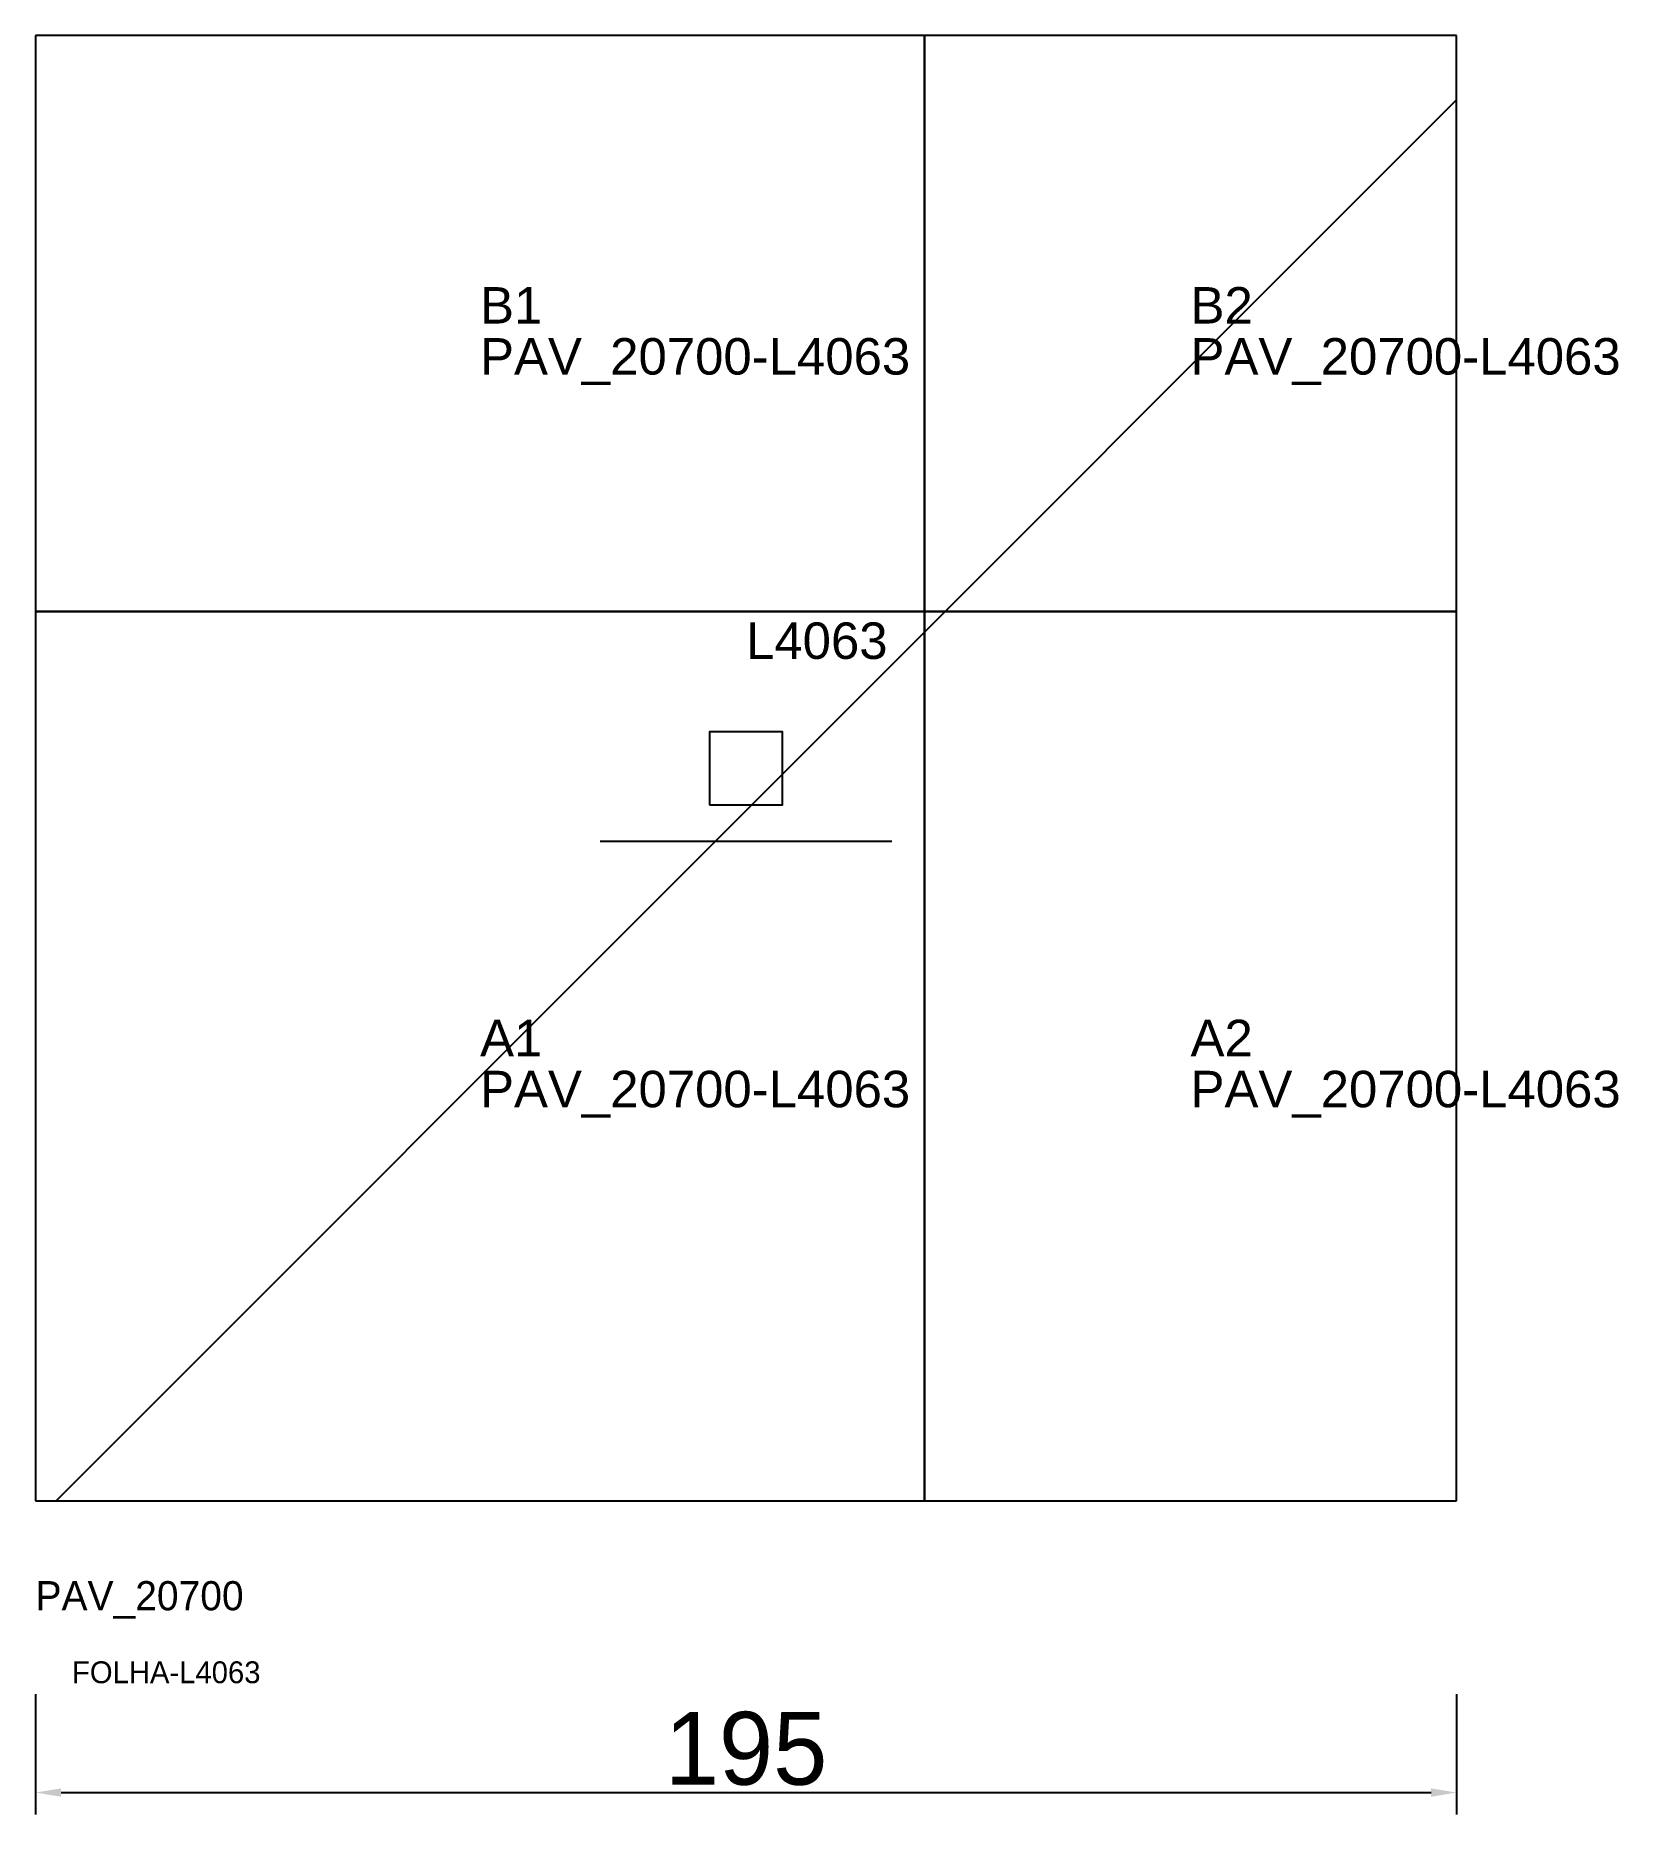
# Model space of a CAD drawing. Header units: metres. Extents: x 222 to 439, y -42 to 202.
import ezdxf

# ---------------------------------------------------------------- set-up
doc = ezdxf.new("R2010")
doc.units = ezdxf.units.M
for name, color, linetype in [('3', 3, 'CONTINUOUS'), ('AUX00', 7, 'CONTINUOUS'), ('COTA', 241, 'CONTINUOUS'), ('FOLHA', 255, 'CONTINUOUS'), ('Hachura', 251, 'CONTINUOUS'), ('NOMENCLATURA', 7, 'CONTINUOUS'), ('Nível', 160, 'CONTINUOUS'), ('Painéis', 200, 'CONTINUOUS'), ('Pilares', 5, 'CONTINUOUS'), ('SARR_2.2x7', 40, 'CONTINUOUS')]:
    doc.layers.add(name, color=color, linetype=linetype)
doc.styles.add('ARIAL', font='Arial.ttf')
doc.styles.add('STR_STANDARD', font='arial.ttf')
doc.dimstyles.new('EZ DXF', dxfattribs={"dimtxt": 10, "dimasz": 3.5, "dimexe": 3, "dimexo": 1.5, "dimgap": 1, "dimtad": 1, "dimdec": 1, "dimdsep": 46, "dimcen": 2.5, "dimazin": 3, "dimtfac": 1, "dimtmove": 0, "dimatfit": 3})

msp = doc.modelspace()

# ---------------------------------------------------------------- hatches: boundary and pattern name
at = {"layer": 'Hachura'}
h = msp.add_hatch(dxfattribs=at)
h.set_pattern_fill('ANSI31', scale=50)
h.paths.add_polyline_path([(222.2, 0.5), (417.2, 0.5), (417.2, 201.5), (222.2, 201.5)])
h = msp.add_hatch(dxfattribs=at)
h.set_pattern_fill('ANSI31', scale=50)
h.paths.add_polyline_path([(222.2, 0.5), (417.2, 0.5), (417.2, 201.5), (222.2, 201.5)])

# ---------------------------------------------------------------- linework, layer by layer
at = {"layer": '3'}
for points in [[(344.2, 0.5), (344.2, 201.5)], [(344.2, 0.5), (344.2, 201.5)], [(222.2, 122.5), (417.2, 122.5)], [(222.2, 122.5), (417.2, 122.5)]]:
    msp.add_lwpolyline(points, close=True, dxfattribs=at)
at = {"layer": 'Painéis', "color": 200}
for p, q in [((417.2, 201.5), (222.2, 201.5)), ((222.2, 201.5), (222.2, 0.5)), ((417.2, 201.5), (222.2, 201.5)), ((222.2, 201.5), (222.2, 0.5)), ((417.2, 0.5), (417.2, 201.5)), ((417.2, 0.5), (417.2, 201.5)), ((222.2, 0.5), (417.2, 0.5)), ((222.2, 0.5), (417.2, 0.5))]:
    msp.add_line(p, q, dxfattribs=at)
at = {"layer": 'Pilares'}
msp.add_lwpolyline([(314.7, 96), (324.7, 96), (324.7, 106), (314.7, 106)], close=True, dxfattribs=at)
msp.add_lwpolyline([(314.7, 96), (324.7, 96), (324.7, 106), (314.7, 106)], close=True, dxfattribs=at)
at = {"layer": 'SARR_2.2x7'}
msp.add_line((299.7, 91), (339.7, 91), dxfattribs=at)
msp.add_line((299.7, 91), (339.7, 91), dxfattribs=at)

# ---------------------------------------------------------------- texts
at = {"layer": '3', "style": 'STR_STANDARD'}
for s, p in [('B1', (283.2, 162)), ('B1', (283.2, 162)), ('B2', (380.7, 162)), ('B2', (380.7, 162)), ('A1', (283.2, 61.5)), ('A1', (283.2, 61.5)), ('A2', (380.7, 61.5)), ('A2', (380.7, 61.5))]:
    msp.add_text(s, height=5, dxfattribs=at).set_placement(p)
at = {"layer": 'AUX00', "style": 'STR_STANDARD'}
for p in [(283.2, 155), (283.2, 155), (380.7, 155), (380.7, 155), (283.2, 54.5), (283.2, 54.5), (380.7, 54.5), (380.7, 54.5)]:
    msp.add_text('PAV_20700-L4063', height=5, dxfattribs=at).set_placement(p)
at = {"layer": 'FOLHA'}
msp.add_text('FOLHA-L4063', height=3, dxfattribs=at).set_placement((227.2, -24.5))
msp.add_text('FOLHA-L4063', height=3, dxfattribs=at).set_placement((227.2, -24.5))
at = {"layer": 'NOMENCLATURA', "insert": (319.7, 121), "char_height": 5, "attachment_point": 1, "style": 'ARIAL'}
msp.add_mtext('L4063', dxfattribs=at)
msp.add_mtext('L4063', dxfattribs=at)
at = {"layer": 'Nível'}
msp.add_text('PAV_20700', height=4, dxfattribs=at).set_placement((222.2, -14.5))
msp.add_text('PAV_20700', height=4, dxfattribs=at).set_placement((222.2, -14.5))

# ---------------------------------------------------------------- dimensions: what is measured, and where the dimension line sits
at = {"layer": 'COTA'}
msp.add_linear_dim(base=(222.2, -39.5), p1=(222.2, -24.5), p2=(417.2, -24.5), dimstyle='EZ DXF', dxfattribs=at).render()
msp.add_linear_dim(base=(222.2, -39.5), p1=(222.2, -24.5), p2=(417.2, -24.5), dimstyle='EZ DXF', dxfattribs=at).render()

doc.saveas('drawing.dxf')
